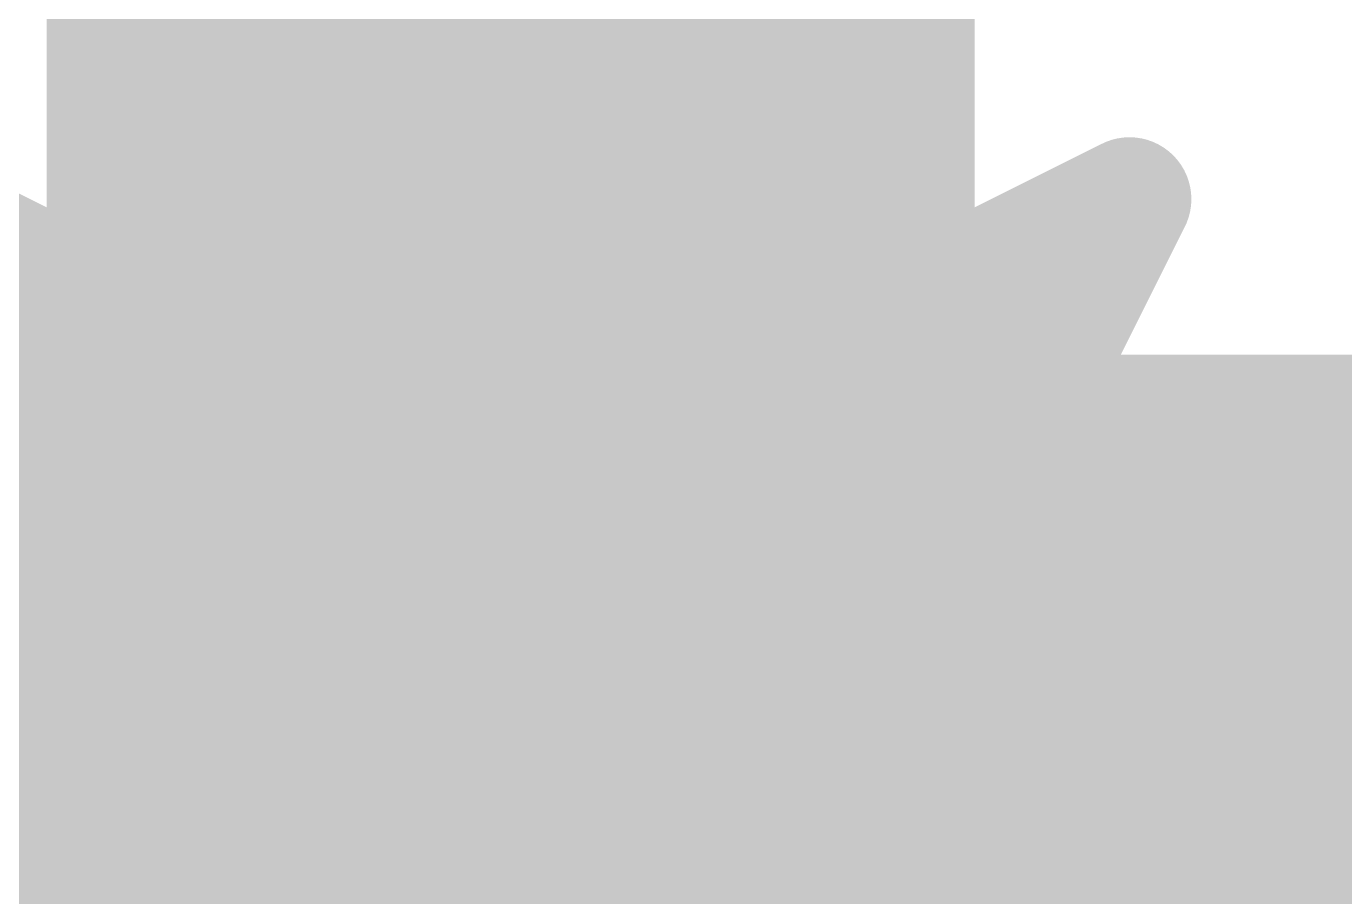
# Model space of a CAD drawing. Header units: inches. Extents: x -2 to 343, y -53 to 63.
# Drawn here: x 52.049 to 52.59, y -15.73 to -15.372 of the extents above; entities that cross this region are included whole.
import ezdxf

# ---------------------------------------------------------------- set-up
doc = ezdxf.new("R2010")
doc.units = ezdxf.units.IN
for name, color, linetype in [('Board Outline', 216, 'Continuous'), ('Bottom Layer', 5, 'Continuous'), ('Drill Drawing', 1, 'Continuous'), ('Top Layer', 1, 'Continuous'), ('Via Holes', 16, 'Continuous')]:
    doc.layers.add(name, color=color, linetype=linetype)

msp = doc.modelspace()

# ---------------------------------------------------------------- hatches: boundary and pattern name
at = {"layer": 'Bottom Layer'}
h = msp.add_hatch(color=5, dxfattribs=at)
edge = h.paths.add_edge_path()
edge.add_arc((52.2478, -15.6972), 0.3, 0, 360)
at = {"layer": 'Top Layer'}
h = msp.add_hatch(color=1, dxfattribs=at)
edge = h.paths.add_edge_path()
edge.add_arc((52.2478, -15.6972), 0.3, 0, 360)
at = {"layer": 'Via Holes'}
h = msp.add_hatch(color=7, dxfattribs=at)
edge = h.paths.add_edge_path()
edge.add_arc((52.2478, -15.6972), 0.15, 0, 360)

# ---------------------------------------------------------------- linework, layer by layer
at = {"layer": 'Board Outline'}
msp.add_lwpolyline([(49.77205, 6.34762, 0.254, 0.254, -0.6504), (32.11751, -53.05466, 0.254, 0.254, 0)], format="xyseb", dxfattribs=at)
at = {"layer": 'Bottom Layer'}
msp.add_lwpolyline([(52.2478, -15.6972, 0.381, 0.381, 0), (52.2478, -4.8024, 0.381, 0.381, 0)], format="xyseb", dxfattribs=at)
msp.add_lwpolyline([(52.15255, -15.6972, 0.1905, 0.1905, 1), (52.34305, -15.6972, 0.1905, 0.1905, 1)], format="xyseb", close=True, dxfattribs=at)
at = {"layer": 'Drill Drawing'}
for points in [[(51.9938, -15.4432, 0.0508, 0.0508, 0), (52.2478, -15.5702, 0.0508, 0.0508, 0)], [(51.9938, -15.4432, 0.0508, 0.0508, 0), (52.1208, -15.6972, 0.0508, 0.0508, 0)], [(52.2478, -15.5702, 0.0508, 0.0508, 0), (52.5018, -15.4432, 0.0508, 0.0508, 0)], [(52.3748, -15.6972, 0.0508, 0.0508, 0), (52.5018, -15.4432, 0.0508, 0.0508, 0)], [(51.9938, -15.9512, 0.0508, 0.0508, 0), (52.1208, -15.6972, 0.0508, 0.0508, 0)], [(52.3748, -15.6972, 0.0508, 0.0508, 0), (52.5018, -15.9512, 0.0508, 0.0508, 0)]]:
    msp.add_lwpolyline(points, format="xyseb", dxfattribs=at)
for points in [[(52.4891, -15.4432, 0.0254, 0.0254, 1), (52.5145, -15.4432, 0.0254, 0.0254, 1)], [(52.4891, -15.4432, 0.0254, 0.0254, 1), (52.5145, -15.4432, 0.0254, 0.0254, 1)], [(52.2351, -15.5702, 0.0254, 0.0254, 1), (52.2605, -15.5702, 0.0254, 0.0254, 1)], [(52.2351, -15.5702, 0.0254, 0.0254, 1), (52.2605, -15.5702, 0.0254, 0.0254, 1)], [(52.1081, -15.6972, 0.0254, 0.0254, 1), (52.1335, -15.6972, 0.0254, 0.0254, 1)], [(52.1081, -15.6972, 0.0254, 0.0254, 1), (52.1335, -15.6972, 0.0254, 0.0254, 1)], [(52.3621, -15.6972, 0.0254, 0.0254, 1), (52.3875, -15.6972, 0.0254, 0.0254, 1)], [(52.3621, -15.6972, 0.0254, 0.0254, 1), (52.3875, -15.6972, 0.0254, 0.0254, 1)]]:
    msp.add_lwpolyline(points, format="xyseb", close=True, dxfattribs=at)
at = {"layer": 'Top Layer'}
for points in [[(52.2478, -15.6972, 0.381, 0.381, 0), (52.2482, -15.6976, 0.381, 0.381, 0)], [(52.2482, -15.6976, 0.381, 0.381, 0), (57.4871, -15.6976, 0.381, 0.381, 0)]]:
    msp.add_lwpolyline(points, format="xyseb", dxfattribs=at)
for points in [[(52.15255, -15.6972, 0.1905, 0.1905, 1), (52.34305, -15.6972, 0.1905, 0.1905, 1)], [(52.15295, -15.6976, 0.1905, 0.1905, 1), (52.34345, -15.6976, 0.1905, 0.1905, 1)], [(52.15295, -15.6976, 0.1905, 0.1905, 1), (52.34345, -15.6976, 0.1905, 0.1905, 1)]]:
    msp.add_lwpolyline(points, format="xyseb", close=True, dxfattribs=at)

doc.saveas('drawing.dxf')
